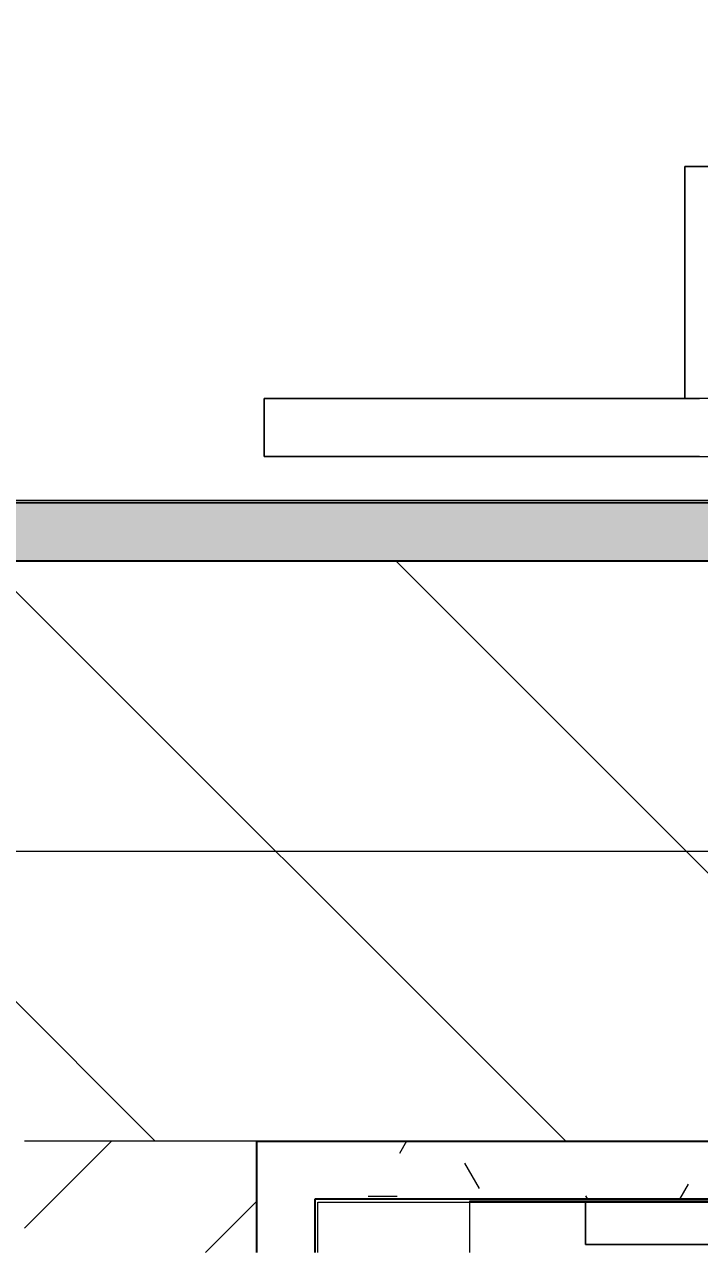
# Model space of a CAD drawing. Header units: millimetres. Extents: x 855 to 103073, y -1987 to 27400.
# Drawn here: x 31457.4 to 31689.9, y 7661.6 to 8084.9 of the extents above; entities that cross this region are included whole.
import ezdxf

# ---------------------------------------------------------------- set-up
doc = ezdxf.new("R2010")
doc.units = ezdxf.units.MM
doc.linetypes.add('Осевая', pattern=[3175, 635, -476.25, 1587.5, -476.25])
for name, color, linetype, lineweight in [('A-ANNO-DIMS', 7, 'Continuous', 9), ('A-ANNO-DIMS-100', 7, 'Continuous', 9), ('A-WALL', 7, 'Continuous', 9), ('I-WALL', 7, 'Continuous', 9), ('Оси-2', 7, 'Осевая', 9)]:
    doc.layers.add(name, color=color, linetype=linetype, lineweight=lineweight)
for name, color, linetype, lineweight, true_color in [('A-WALL-4', 7, 'Continuous', 25, 0x3c3c3c), ('A-WALL-FNSH-2', 7, 'Continuous', 13, 0x3c3c3c), ('I-FURN-13', 7, 'Continuous', 9, 0xf0f0f0)]:
    doc.layers.add(name, color=color, linetype=linetype, lineweight=lineweight, true_color=true_color)
doc.styles.add('ISOCPEUR_3', font='isocpeur.ttf', dxfattribs={"width": 0.9, "height": 250})
doc.dimstyles.new('ISO-2_5_0_9К_БОЛЬШОЙ_3', dxfattribs={"dimscale": 304.8, "dimtxt": 248.995294, "dimasz": 0.492126, "dimexe": 0.393701, "dimexo": 0.984252, "dimgap": 0, "dimtad": 1, "dimdec": 0, "dimrnd": 10, "dimzin": 0, "dimdsep": 46, "dimtxsty": 'ISOCPEUR_3', "dimblk1": 'OBLIQUE', "dimblk2": 'OBLIQUE', "dimsah": 1, "dimcen": 0.09, "dimdle": 0.393701, "dimazin": 0, "dimtfac": 1, "dimtdec": 4, "dimtix": 1, "dimtmove": 0, "dimatfit": 3, "dimfxl": 1, "dimtvp": 1, "dimtolj": 1, "dimtzin": 0, "dimarcsym": 2})
pattern_1 = [(0, (22797.38, 0), (121.92, 30.48), [10.058, -81.382, 10.058, -81.382, -487.68]), (0, (22797.38, 0), (121.92, 30.48), [-182.88, 10.058, -172.822, 10.058, -81.382, -213.36]), (0, (22797.38, 0), (121.92, 30.48), [-457.2, 10.058, -50.902, 10.058, -142.342]), (120, (22843.1, 15.24), (-87.356454, 90.34582), [10.058, -81.382, 10.058, -81.382, -487.68]), (120, (22843.1, 15.24), (-87.356454, 90.34582), [-182.88, 10.058, -172.822, 10.058, -81.382, -213.36]), (120, (22843.1, 15.24), (-87.356454, 90.34582), [-457.2, 10.058, -50.902, 10.058, -142.342]), (240, (22858.34, 76.2), (-34.563546, -120.82582), [10.058, -81.382, 10.058, -81.382, -487.68]), (240, (22858.34, 76.2), (-34.563546, -120.82582), [-182.88, 10.058, -172.822, 10.058, -81.382, -213.36]), (240, (22858.34, 76.2), (-34.563546, -120.82582), [-457.2, 10.058, -50.902, 10.058, -142.342])]

# ---------------------------------------------------------------- blocks, each defined once
blk = doc.blocks.new('стеллаж для обуви 1000х450х2000 - 1850 x 1850 x 390mm-25418683-План разверток пом_ 1_02_ Этаж 1')
at = {"layer": 'I-FURN-13'}
for p, q in [((1172.05, 184.89), (172.05, 184.89)), ((172.05, 184.89), (172.05, 167.17)), ((1172.05, 184.89), (172.05, 184.89)), ((172.05, 184.89), (172.05, 167.17)), ((212.05, 184.89), (1132.05, 184.89)), ((1132.05, 184.89), (212.05, 184.89)), ((212.05, 169.89), (212.05, 184.89)), ((212.05, 184.89), (212.05, 169.89)), ((212.05, 169.89), (1132.05, 169.89)), ((1132.05, 169.89), (212.05, 169.89))]:
    blk.add_line(p, q, dxfattribs=at)
blk = doc.blocks.new('Бизиборд лего - бизиборд 1_21б-32328682-План разверток пом_ 1_02_ Этаж 1')
at = {"layer": 'I-FURN-13'}
for p, q in [((-1205, 100), (-1355, 100)), ((-1355, 100), (-1355, 20)), ((-1355, 20), (-1355, 100)), ((-1355, 100), (-1205, 100)), ((-1000, 20), (-1500, 20)), ((-1500, 20), (-1500, 0)), ((-1500, 0), (-1500, 20)), ((-1500, 20), (-1470, 20)), ((-1470, 20), (-1462.67, 20)), ((-1462.67, 20), (-1470, 20)), ((-1470, 20), (-1462.67, 20)), ((-1462.67, 20), (-1470, 20)), ((-1470, 20), (-1468.66, 20)), ((-1462.67, 20), (-1470, 20)), ((-1470, 20), (-1462.67, 20)), ((-1462.67, 20), (-1470, 20)), ((-1470, 20), (-1462.67, 20)), ((-1462.67, 20), (-1470, 20)), ((-1470, 20), (-1462.67, 20)), ((-1462.67, 20), (-1470, 20)), ((-1470, 20), (-1462.67, 20)), ((-1462.67, 20), (-1470, 20)), ((-1470, 20), (-1462.67, 20)), ((-1462.67, 20), (-1470, 20)), ((-1470, 20), (-1462.67, 20)), ((-1462.67, 20), (-1470, 20)), ((-1470, 20), (-1468.66, 20)), ((-1465, 20), (-1470, 20)), ((-1470, 20), (-1462.67, 20)), ((-1469.66, 20), (-1470, 20)), ((-1470, 20), (-1469.66, 20)), ((-1465, 20), (-1470, 20)), ((-1470, 20), (-1462.67, 20)), ((-1462.67, 20), (-1470, 20)), ((-1470, 20), (-1462.67, 20)), ((-1462.67, 20), (-1470, 20)), ((-1470, 20), (-1462.67, 20)), ((-1462.67, 20), (-1470, 20)), ((-1470, 20), (-1462.67, 20)), ((-1462.67, 20), (-1470, 20)), ((-1470, 20), (-1462.67, 20)), ((-1462.67, 20), (-1470, 20)), ((-1470, 20), (-1462.67, 20)), ((-1462.67, 20), (-1470, 20)), ((-1470, 20), (-1462.67, 20)), ((-1462.67, 20), (-1470, 20)), ((-1470, 20), (-1462.67, 20)), ((-1468.66, 20), (-1470, 20)), ((-1470, 20), (-1462.67, 20)), ((-1462.67, 20), (-1470, 20)), ((-1470, 20), (-1462.67, 20)), ((-1462.67, 20), (-1470, 20)), ((-1470, 20), (-1462.67, 20)), ((-1462.67, 20), (-1470, 20)), ((-1470, 20), (-1462.67, 20)), ((-1462.67, 20), (-1470, 20)), ((-1470, 20), (-1462.67, 20)), ((-1462.67, 20), (-1470, 20)), ((-1470, 20), (-1462.67, 20)), ((-1462.67, 20), (-1470, 20)), ((-1470, 20), (-1450, 20)), ((-1450, 20), (-1470, 20)), ((-1462.67, 20), (-1469.66, 20)), ((-1469.66, 20), (-1468.66, 20)), ((-1468.66, 20), (-1462.67, 20)), ((-1468.66, 20), (-1462.67, 20)), ((-1468.66, 20), (-1467.07, 20)), ((-1462.67, 20), (-1468.66, 20)), ((-1467.07, 20), (-1462.67, 20)), ((-1467.07, 20), (-1465, 20)), ((-1462.67, 20), (-1465, 20)), ((-1465, 20), (-1462.67, 20)), ((-1462.67, 20), (-1465, 20)), ((-1462.67, 20), (-1462.59, 20)), ((-1462.59, 20), (-1462.67, 20)), ((-1462.67, 20), (-1462.59, 20)), ((-1462.59, 20), (-1462.67, 20)), ((-1462.67, 20), (-1462.59, 20)), ((-1462.59, 20), (-1462.67, 20)), ((-1462.67, 20), (-1462.59, 20)), ((-1462.59, 20), (-1462.67, 20)), ((-1462.67, 20), (-1462.59, 20)), ((-1462.59, 20), (-1462.67, 20)), ((-1462.67, 20), (-1462.59, 20)), ((-1462.59, 20), (-1462.67, 20)), ((-1462.67, 20), (-1462.59, 20)), ((-1462.59, 20), (-1462.67, 20)), ((-1462.67, 20), (-1462.59, 20)), ((-1462.59, 20), (-1462.67, 20)), ((-1462.67, 20), (-1462.59, 20)), ((-1462.59, 20), (-1462.67, 20)), ((-1462.67, 20), (-1462.59, 20)), ((-1462.59, 20), (-1462.67, 20)), ((-1462.67, 20), (-1462.59, 20)), ((-1462.59, 20), (-1462.67, 20)), ((-1462.67, 20), (-1462.59, 20)), ((-1462.59, 20), (-1462.67, 20)), ((-1462.67, 20), (-1462.59, 20)), ((-1462.59, 20), (-1462.67, 20)), ((-1462.67, 20), (-1462.59, 20)), ((-1462.59, 20), (-1462.67, 20)), ((-1462.67, 20), (-1462.59, 20)), ((-1462.59, 20), (-1462.67, 20)), ((-1462.67, 20), (-1462.59, 20)), ((-1462.59, 20), (-1462.67, 20)), ((-1462.67, 20), (-1462.59, 20)), ((-1462.59, 20), (-1462.67, 20)), ((-1462.67, 20), (-1462.59, 20)), ((-1462.59, 20), (-1462.67, 20)), ((-1462.67, 20), (-1462.59, 20)), ((-1462.59, 20), (-1462.67, 20)), ((-1462.67, 20), (-1462.59, 20)), ((-1462.59, 20), (-1462.67, 20)), ((-1462.67, 20), (-1462.59, 20)), ((-1462.59, 20), (-1462.67, 20)), ((-1462.67, 20), (-1462.59, 20)), ((-1462.59, 20), (-1462.67, 20)), ((-1462.67, 20), (-1462.59, 20)), ((-1462.59, 20), (-1462.67, 20)), ((-1462.67, 20), (-1462.59, 20)), ((-1462.59, 20), (-1462.67, 20)), ((-1462.67, 20), (-1462.59, 20)), ((-1462.59, 20), (-1462.67, 20)), ((-1462.67, 20), (-1462.59, 20)), ((-1462.59, 20), (-1462.67, 20)), ((-1462.59, 20), (-1457.64, 20)), ((-1462.59, 20), (-1450, 20)), ((-1450, 20), (-1462.59, 20)), ((-1462.59, 20), (-1450, 20)), ((-1450, 20), (-1462.59, 20)), ((-1462.59, 20), (-1457.41, 20)), ((-1450, 20), (-1462.59, 20)), ((-1462.59, 20), (-1450, 20)), ((-1450, 20), (-1462.59, 20)), ((-1462.59, 20), (-1450.34, 20)), ((-1450, 20), (-1462.59, 20)), ((-1462.59, 20), (-1450, 20)), ((-1450, 20), (-1462.59, 20)), ((-1462.59, 20), (-1450, 20)), ((-1450, 20), (-1462.59, 20)), ((-1462.59, 20), (-1450, 20)), ((-1450, 20), (-1462.59, 20)), ((-1462.59, 20), (-1450, 20)), ((-1450, 20), (-1462.59, 20)), ((-1462.59, 20), (-1450, 20)), ((-1450, 20), (-1462.59, 20)), ((-1462.59, 20), (-1450, 20)), ((-1455, 20), (-1462.59, 20)), ((-1462.59, 20), (-1460, 20)), ((-1460, 20), (-1462.59, 20)), ((-1462.59, 20), (-1450, 20)), ((-1450, 20), (-1462.59, 20)), ((-1462.59, 20), (-1450, 20)), ((-1450, 20), (-1462.59, 20)), ((-1462.59, 20), (-1450, 20)), ((-1450, 20), (-1462.59, 20)), ((-1462.59, 20), (-1450, 20)), ((-1450, 20), (-1462.59, 20)), ((-1462.59, 20), (-1450, 20)), ((-1450, 20), (-1462.59, 20)), ((-1462.59, 20), (-1450, 20)), ((-1450, 20), (-1462.59, 20)), ((-1462.59, 20), (-1450, 20)), ((-1450, 20), (-1462.59, 20)), ((-1462.59, 20), (-1457.41, 20)), ((-1460, 20), (-1462.59, 20)), ((-1462.59, 20), (-1450, 20)), ((-1450, 20), (-1462.59, 20)), ((-1462.59, 20), (-1450.34, 20)), ((-1455, 20), (-1462.59, 20)), ((-1462.59, 20), (-1450, 20)), ((-1450, 20), (-1462.59, 20)), ((-1462.59, 20), (-1457.41, 20)), ((-1450, 20), (-1462.59, 20)), ((-1462.59, 20), (-1450, 20)), ((-1450, 20), (-1462.59, 20)), ((-1462.59, 20), (-1450, 20)), ((-1450, 20), (-1462.59, 20)), ((-1460, 20), (-1457.41, 20)), ((-1457.41, 20), (-1460, 20)), ((-1451.34, 20), (-1460, 20)), ((-1457.41, 20), (-1452.93, 20)), ((-1457.41, 20), (-1450, 20)), ((-1457.41, 20), (-1455, 20)), ((-1452.93, 20), (-1457.41, 20)), ((-1457.41, 20), (-1451.34, 20)), ((-1457.41, 20), (-1450, 20)), ((-1450, 20), (-1455, 20)), ((-1455, 20), (-1452.93, 20)), ((-1450, 20), (-1455, 20)), ((-1452.93, 20), (-1451.34, 20)), ((-1450, 20), (-1452.93, 20)), ((-1452.61, 20), (-1451.34, 20)), ((-1451.34, 20), (-1450, 20)), ((-1451.34, 20), (-1450, 20)), ((-1450, 20), (-1451.34, 20)), ((-1450.34, 20), (-1450, 20)), ((-1450.34, 20), (-1450, 20)), ((-1450, 20), (-1410, 20)), ((-1410, 20), (-1390, 20)), ((-1390, 20), (-1410, 20)), ((-1410, 20), (-1390, 20)), ((-1390.34, 20), (-1410, 20)), ((-1410, 20), (-1390, 20)), ((-1392.93, 20), (-1410, 20)), ((-1410, 20), (-1390, 20)), ((-1409.66, 20), (-1410, 20)), ((-1410, 20), (-1409.66, 20)), ((-1405, 20), (-1410, 20)), ((-1410, 20), (-1408.66, 20)), ((-1390, 20), (-1410, 20)), ((-1410, 20), (-1390, 20)), ((-1390, 20), (-1410, 20)), ((-1410, 20), (-1390, 20)), ((-1390, 20), (-1410, 20)), ((-1410, 20), (-1409.66, 20)), ((-1409.66, 20), (-1410, 20)), ((-1410, 20), (-1400, 20)), ((-1395, 20), (-1410, 20)), ((-1410, 20), (-1390.34, 20)), ((-1400, 20), (-1410, 20)), ((-1410, 20), (-1390, 20)), ((-1390, 20), (-1410, 20)), ((-1410, 20), (-1390, 20)), ((-1390, 20), (-1410, 20)), ((-1410, 20), (-1390, 20)), ((-1390, 20), (-1410, 20)), ((-1410, 20), (-1390, 20)), ((-1390, 20), (-1410, 20)), ((-1410, 20), (-1390, 20)), ((-1390, 20), (-1410, 20)), ((-1410, 20), (-1390, 20)), ((-1390, 20), (-1410, 20)), ((-1410, 20), (-1390, 20)), ((-1390, 20), (-1410, 20)), ((-1410, 20), (-1390, 20)), ((-1390, 20), (-1410, 20)), ((-1410, 20), (-1408.66, 20)), ((-1409.66, 20), (-1410, 20)), ((-1410, 20), (-1390, 20)), ((-1390, 20), (-1410, 20)), ((-1410, 20), (-1400, 20)), ((-1397.41, 20), (-1410, 20)), ((-1410, 20), (-1390, 20)), ((-1390, 20), (-1410, 20)), ((-1410, 20), (-1390, 20)), ((-1390, 20), (-1410, 20)), ((-1410, 20), (-1390, 20)), ((-1390, 20), (-1410, 20)), ((-1410, 20), (-1390, 20)), ((-1390, 20), (-1410, 20)), ((-1410, 20), (-1390, 20)), ((-1390, 20), (-1410, 20)), ((-1408.66, 20), (-1409.66, 20)), ((-1409.66, 20), (-1390, 20)), ((-1409.66, 20), (-1408.66, 20)), ((-1408.66, 20), (-1409.66, 20)), ((-1407.07, 20), (-1409.66, 20)), ((-1408.66, 20), (-1407.34, 20)), ((-1407.07, 20), (-1408.66, 20)), ((-1408.66, 20), (-1407.07, 20)), ((-1408.66, 20), (-1407.07, 20)), ((-1407.07, 20), (-1408.66, 20)), ((-1408.66, 20), (-1390, 20)), ((-1407.07, 20), (-1402.59, 20)), ((-1405, 20), (-1407.07, 20)), ((-1407.07, 20), (-1405, 20)), ((-1407.07, 20), (-1405, 20)), ((-1405, 20), (-1407.07, 20)), ((-1390, 20), (-1407.07, 20)), ((-1402.59, 20), (-1405, 20)), ((-1390, 20), (-1405, 20)), ((-1405, 20), (-1400, 20)), ((-1405, 20), (-1402.59, 20)), ((-1402.59, 20), (-1405, 20)), ((-1400, 20), (-1402.59, 20)), ((-1402.59, 20), (-1400, 20)), ((-1400, 20), (-1402.59, 20)), ((-1402.31, 20), (-1397.41, 20)), ((-1397.41, 20), (-1400, 20)), ((-1400, 20), (-1397.41, 20)), ((-1400, 20), (-1397.41, 20)), ((-1397.41, 20), (-1400, 20)), ((-1400, 20), (-1390, 20)), ((-1397.41, 20), (-1400, 20)), ((-1400, 20), (-1397.41, 20)), ((-1392.93, 20), (-1397.41, 20)), ((-1397.41, 20), (-1395, 20)), ((-1397.41, 20), (-1395, 20)), ((-1395, 20), (-1397.41, 20)), ((-1390, 20), (-1397.41, 20)), ((-1397.41, 20), (-1390, 20)), ((-1390, 20), (-1397.41, 20)), ((-1397.28, 20), (-1392.93, 20)), ((-1395, 20), (-1390, 20)), ((-1395, 20), (-1392.93, 20)), ((-1392.93, 20), (-1395, 20)), ((-1390, 20), (-1395, 20)), ((-1390, 20), (-1392.93, 20)), ((-1391.34, 20), (-1392.93, 20)), ((-1392.93, 20), (-1391.34, 20)), ((-1391.34, 20), (-1392.93, 20)), ((-1390.34, 20), (-1391.34, 20)), ((-1391.34, 20), (-1390.34, 20)), ((-1390.34, 20), (-1391.34, 20)), ((-1390, 20), (-1390.34, 20)), ((-1390, 20), (-1390.34, 20)), ((-1390.34, 20), (-1390, 20)), ((-1390, 20), (-1390.34, 20)), ((-1390.34, 20), (-1390, 20)), ((-1390, 20), (-1355, 20)), ((-1355, 20), (-1350, 20)), ((-1350, 20), (-1355, 20)), ((-1355, 20), (-1350, 20)), ((-1470, 0), (-1500, 0)), ((-1500, 0), (-1470, 0)), ((-1500, 0), (-1000, 0)), ((-1470, 0), (-1500, 0)), ((-1462.67, 0), (-1470, 0)), ((-1470, 0), (-1462.67, 0)), ((-1462.67, 0), (-1470, 0)), ((-1470, 0), (-1469.66, 0)), ((-1468.66, 0), (-1470, 0)), ((-1470, 0), (-1462.67, 0)), ((-1462.67, 0), (-1470, 0)), ((-1470, 0), (-1462.67, 0)), ((-1462.67, 0), (-1470, 0)), ((-1470, 0), (-1462.67, 0)), ((-1462.67, 0), (-1470, 0)), ((-1470, 0), (-1462.67, 0)), ((-1462.67, 0), (-1470, 0)), ((-1470, 0), (-1462.67, 0)), ((-1462.67, 0), (-1470, 0)), ((-1470, 0), (-1462.67, 0)), ((-1462.67, 0), (-1470, 0)), ((-1470, 0), (-1462.67, 0)), ((-1469.66, 0), (-1470, 0)), ((-1470, 0), (-1462.67, 0)), ((-1462.67, 0), (-1470, 0)), ((-1470, 0), (-1462.67, 0)), ((-1465, 0), (-1470, 0)), ((-1470, 0), (-1462.67, 0)), ((-1462.67, 0), (-1470, 0)), ((-1470, 0), (-1462.67, 0)), ((-1462.67, 0), (-1470, 0)), ((-1470, 0), (-1462.67, 0)), ((-1462.67, 0), (-1470, 0)), ((-1470, 0), (-1462.67, 0)), ((-1462.67, 0), (-1470, 0)), ((-1470, 0), (-1462.67, 0)), ((-1462.67, 0), (-1470, 0)), ((-1470, 0), (-1462.67, 0)), ((-1469.66, 0), (-1470, 0)), ((-1470, 0), (-1469.66, 0)), ((-1462.67, 0), (-1470, 0)), ((-1470, 0), (-1462.67, 0)), ((-1462.67, 0), (-1470, 0)), ((-1470, 0), (-1462.67, 0)), ((-1469.66, 0), (-1470, 0)), ((-1470, 0), (-1469.66, 0)), ((-1462.67, 0), (-1470, 0)), ((-1470, 0), (-1462.67, 0)), ((-1462.67, 0), (-1470, 0)), ((-1470, 0), (-1462.67, 0)), ((-1462.67, 0), (-1470, 0)), ((-1470, 0), (-1462.67, 0)), ((-1462.67, 0), (-1470, 0)), ((-1470, 0), (-1462.67, 0)), ((-1462.67, 0), (-1470, 0)), ((-1470, 0), (-1462.67, 0)), ((-1450, 0), (-1470, 0)), ((-1470, 0), (-1450, 0)), ((-1469.66, 0), (-1468.66, 0)), ((-1462.67, 0), (-1469.66, 0)), ((-1468.66, 0), (-1469.66, 0)), ((-1469.66, 0), (-1462.67, 0)), ((-1462.67, 0), (-1469.66, 0)), ((-1469.66, 0), (-1468.66, 0)), ((-1468.66, 0), (-1467.07, 0)), ((-1467.07, 0), (-1468.66, 0)), ((-1467.07, 0), (-1468.66, 0)), ((-1468.66, 0), (-1467.07, 0)), ((-1462.67, 0), (-1467.07, 0)), ((-1467.07, 0), (-1462.67, 0)), ((-1462.67, 0), (-1467.07, 0)), ((-1467.07, 0), (-1465, 0)), ((-1465, 0), (-1467.07, 0)), ((-1462.67, 0), (-1467.07, 0)), ((-1467.07, 0), (-1462.67, 0)), ((-1465, 0), (-1462.67, 0)), ((-1462.67, 0), (-1465, 0)), ((-1462.67, 0), (-1465, 0)), ((-1462.59, 0), (-1462.67, 0)), ((-1462.67, 0), (-1462.59, 0)), ((-1462.59, 0), (-1462.67, 0)), ((-1462.67, 0), (-1462.59, 0)), ((-1462.59, 0), (-1462.67, 0)), ((-1462.67, 0), (-1462.59, 0)), ((-1462.59, 0), (-1462.67, 0)), ((-1462.67, 0), (-1462.59, 0)), ((-1462.59, 0), (-1462.67, 0)), ((-1462.67, 0), (-1462.59, 0)), ((-1462.59, 0), (-1462.67, 0)), ((-1462.67, 0), (-1462.59, 0)), ((-1462.59, 0), (-1462.67, 0)), ((-1462.67, 0), (-1462.59, 0)), ((-1462.59, 0), (-1462.67, 0)), ((-1462.67, 0), (-1462.59, 0)), ((-1462.59, 0), (-1462.67, 0)), ((-1462.67, 0), (-1462.59, 0)), ((-1462.59, 0), (-1462.67, 0)), ((-1462.67, 0), (-1462.59, 0)), ((-1462.59, 0), (-1462.67, 0)), ((-1462.67, 0), (-1462.59, 0)), ((-1462.59, 0), (-1462.67, 0)), ((-1462.67, 0), (-1462.59, 0)), ((-1462.59, 0), (-1462.67, 0)), ((-1462.67, 0), (-1462.59, 0)), ((-1462.59, 0), (-1462.67, 0)), ((-1462.67, 0), (-1462.59, 0)), ((-1462.59, 0), (-1462.67, 0)), ((-1462.67, 0), (-1462.59, 0)), ((-1462.59, 0), (-1462.67, 0)), ((-1462.67, 0), (-1462.59, 0)), ((-1462.59, 0), (-1462.67, 0)), ((-1462.67, 0), (-1462.59, 0)), ((-1462.59, 0), (-1462.67, 0)), ((-1462.67, 0), (-1462.59, 0)), ((-1462.59, 0), (-1462.67, 0)), ((-1462.67, 0), (-1462.59, 0)), ((-1462.59, 0), (-1462.67, 0)), ((-1462.67, 0), (-1462.59, 0)), ((-1462.59, 0), (-1462.67, 0)), ((-1462.67, 0), (-1462.59, 0)), ((-1462.59, 0), (-1462.67, 0)), ((-1462.67, 0), (-1462.59, 0)), ((-1462.59, 0), (-1462.67, 0)), ((-1462.67, 0), (-1462.59, 0)), ((-1462.59, 0), (-1462.67, 0)), ((-1462.67, 0), (-1462.59, 0)), ((-1462.59, 0), (-1462.67, 0)), ((-1462.67, 0), (-1462.59, 0)), ((-1462.59, 0), (-1462.67, 0)), ((-1462.67, 0), (-1462.59, 0)), ((-1457.64, 0), (-1462.59, 0)), ((-1462.59, 0), (-1457.64, 0)), ((-1457.64, 0), (-1462.59, 0)), ((-1452.93, 0), (-1462.59, 0)), ((-1462.59, 0), (-1450, 0)), ((-1450, 0), (-1462.59, 0)), ((-1462.59, 0), (-1457.41, 0)), ((-1452.93, 0), (-1462.59, 0)), ((-1462.59, 0), (-1455, 0)), ((-1450, 0), (-1462.59, 0)), ((-1462.59, 0), (-1450, 0)), ((-1450, 0), (-1462.59, 0)), ((-1462.59, 0), (-1450, 0)), ((-1450, 0), (-1462.59, 0)), ((-1462.59, 0), (-1450, 0)), ((-1450, 0), (-1462.59, 0)), ((-1462.59, 0), (-1450, 0)), ((-1450, 0), (-1462.59, 0)), ((-1462.59, 0), (-1451.34, 0)), ((-1450, 0), (-1462.59, 0)), ((-1462.59, 0), (-1450, 0)), ((-1450, 0), (-1462.59, 0)), ((-1462.59, 0), (-1450, 0)), ((-1450, 0), (-1462.59, 0)), ((-1462.59, 0), (-1450, 0)), ((-1450, 0), (-1462.59, 0)), ((-1462.59, 0), (-1450, 0)), ((-1450, 0), (-1462.59, 0)), ((-1462.59, 0), (-1450, 0)), ((-1450, 0), (-1462.59, 0)), ((-1462.59, 0), (-1450, 0)), ((-1450, 0), (-1462.59, 0)), ((-1462.59, 0), (-1450, 0)), ((-1450, 0), (-1462.59, 0)), ((-1462.59, 0), (-1450, 0)), ((-1451.34, 0), (-1462.59, 0)), ((-1462.59, 0), (-1450, 0)), ((-1460, 0), (-1462.59, 0)), ((-1462.59, 0), (-1450, 0)), ((-1450, 0), (-1462.59, 0)), ((-1462.59, 0), (-1450, 0)), ((-1450, 0), (-1462.59, 0)), ((-1462.59, 0), (-1450, 0)), ((-1450, 0), (-1462.59, 0)), ((-1462.59, 0), (-1450, 0)), ((-1450, 0), (-1462.59, 0)), ((-1462.59, 0), (-1450, 0)), ((-1450, 0), (-1462.59, 0)), ((-1462.59, 0), (-1450, 0)), ((-1450, 0), (-1462.59, 0)), ((-1462.59, 0), (-1450, 0)), ((-1450, 0), (-1462.59, 0)), ((-1462.59, 0), (-1450, 0)), ((-1450, 0), (-1462.59, 0)), ((-1462.59, 0), (-1450, 0)), ((-1451.34, 0), (-1460, 0)), ((-1452.93, 0), (-1457.41, 0)), ((-1457.41, 0), (-1452.93, 0)), ((-1452.93, 0), (-1457.41, 0)), ((-1457.41, 0), (-1455, 0)), ((-1455, 0), (-1452.93, 0)), ((-1455, 0), (-1450, 0)), ((-1450, 0), (-1452.93, 0)), ((-1452.93, 0), (-1450, 0)), ((-1450, 0), (-1452.93, 0)), ((-1451.34, 0), (-1452.61, 0)), ((-1452.61, 0), (-1451.34, 0)), ((-1451.34, 0), (-1452.61, 0)), ((-1451.34, 0), (-1450, 0)), ((-1450.34, 0), (-1451.34, 0)), ((-1450.34, 0), (-1451.34, 0)), ((-1450, 0), (-1450.34, 0)), ((-1450, 0), (-1450.34, 0)), ((-1410, 0), (-1450, 0)), ((-1450, 0), (-1410, 0)), ((-1410, 0), (-1450, 0)), ((-1397.41, 0), (-1410, 0)), ((-1410, 0), (-1397.41, 0)), ((-1397.41, 0), (-1410, 0)), ((-1410, 0), (-1405, 0)), ((-1397.41, 0), (-1410, 0)), ((-1410, 0), (-1397.41, 0)), ((-1397.41, 0), (-1410, 0)), ((-1410, 0), (-1397.41, 0)), ((-1397.41, 0), (-1410, 0)), ((-1410, 0), (-1397.41, 0)), ((-1397.41, 0), (-1410, 0)), ((-1410, 0), (-1397.41, 0)), ((-1397.41, 0), (-1410, 0)), ((-1410, 0), (-1397.41, 0)), ((-1397.41, 0), (-1410, 0)), ((-1410, 0), (-1397.41, 0)), ((-1397.41, 0), (-1410, 0)), ((-1410, 0), (-1408.66, 0)), ((-1397.41, 0), (-1410, 0)), ((-1410, 0), (-1397.41, 0)), ((-1397.41, 0), (-1410, 0)), ((-1410, 0), (-1397.41, 0)), ((-1397.41, 0), (-1410, 0)), ((-1410, 0), (-1400, 0)), ((-1397.41, 0), (-1410, 0)), ((-1410, 0), (-1397.41, 0)), ((-1397.41, 0), (-1410, 0)), ((-1410, 0), (-1397.41, 0)), ((-1397.41, 0), (-1410, 0)), ((-1410, 0), (-1397.41, 0)), ((-1397.41, 0), (-1410, 0)), ((-1410, 0), (-1397.41, 0)), ((-1397.41, 0), (-1410, 0)), ((-1410, 0), (-1397.41, 0)), ((-1397.41, 0), (-1410, 0)), ((-1410, 0), (-1408.66, 0)), ((-1409.66, 0), (-1410, 0)), ((-1410, 0), (-1409.66, 0)), ((-1397.41, 0), (-1410, 0)), ((-1410, 0), (-1397.41, 0)), ((-1400, 0), (-1410, 0)), ((-1410, 0), (-1409.66, 0)), ((-1397.41, 0), (-1410, 0)), ((-1410, 0), (-1408.66, 0)), ((-1397.41, 0), (-1410, 0)), ((-1410, 0), (-1397.41, 0)), ((-1407.07, 0), (-1410, 0)), ((-1410, 0), (-1397.41, 0)), ((-1397.41, 0), (-1410, 0)), ((-1410, 0), (-1397.41, 0)), ((-1397.41, 0), (-1410, 0)), ((-1410, 0), (-1397.41, 0)), ((-1407.07, 0), (-1410, 0)), ((-1410, 0), (-1409.66, 0)), ((-1408.66, 0), (-1409.66, 0)), ((-1409.66, 0), (-1408.66, 0)), ((-1409.66, 0), (-1397.41, 0)), ((-1409.66, 0), (-1390, 0)), ((-1407.34, 0), (-1408.66, 0)), ((-1408.66, 0), (-1407.34, 0)), ((-1407.34, 0), (-1408.66, 0)), ((-1408.66, 0), (-1405, 0)), ((-1408.66, 0), (-1407.07, 0)), ((-1407.07, 0), (-1408.66, 0)), ((-1408.66, 0), (-1397.41, 0)), ((-1408.66, 0), (-1397.41, 0)), ((-1402.59, 0), (-1407.07, 0)), ((-1407.07, 0), (-1402.59, 0)), ((-1402.59, 0), (-1407.07, 0)), ((-1407.07, 0), (-1397.41, 0)), ((-1405, 0), (-1407.07, 0)), ((-1397.41, 0), (-1407.07, 0)), ((-1405, 0), (-1407.07, 0)), ((-1405, 0), (-1402.59, 0)), ((-1405, 0), (-1397.41, 0)), ((-1397.41, 0), (-1405, 0)), ((-1402.59, 0), (-1405, 0)), ((-1402.59, 0), (-1397.41, 0)), ((-1400, 0), (-1402.59, 0)), ((-1397.41, 0), (-1402.31, 0)), ((-1402.31, 0), (-1397.41, 0)), ((-1397.41, 0), (-1402.31, 0)), ((-1400, 0), (-1397.41, 0)), ((-1397.41, 0), (-1400, 0)), ((-1390, 0), (-1400, 0)), ((-1397.27, 0), (-1397.41, 0)), ((-1397.41, 0), (-1397.27, 0)), ((-1397.27, 0), (-1397.41, 0)), ((-1397.41, 0), (-1397.27, 0)), ((-1397.27, 0), (-1397.41, 0)), ((-1397.41, 0), (-1397.27, 0)), ((-1397.27, 0), (-1397.41, 0)), ((-1397.41, 0), (-1397.27, 0)), ((-1397.27, 0), (-1397.41, 0)), ((-1397.41, 0), (-1397.27, 0)), ((-1397.27, 0), (-1397.41, 0)), ((-1397.41, 0), (-1397.27, 0)), ((-1397.27, 0), (-1397.41, 0)), ((-1397.41, 0), (-1397.27, 0)), ((-1397.27, 0), (-1397.41, 0)), ((-1397.41, 0), (-1397.27, 0)), ((-1397.27, 0), (-1397.41, 0)), ((-1397.41, 0), (-1397.27, 0)), ((-1397.27, 0), (-1397.41, 0)), ((-1397.41, 0), (-1397.27, 0)), ((-1397.27, 0), (-1397.41, 0)), ((-1397.41, 0), (-1397.27, 0)), ((-1397.27, 0), (-1397.41, 0)), ((-1397.41, 0), (-1397.27, 0)), ((-1397.27, 0), (-1397.41, 0)), ((-1397.41, 0), (-1397.27, 0)), ((-1397.27, 0), (-1397.41, 0)), ((-1397.41, 0), (-1397.27, 0)), ((-1397.27, 0), (-1397.41, 0)), ((-1397.41, 0), (-1397.27, 0)), ((-1397.27, 0), (-1397.41, 0)), ((-1397.41, 0), (-1397.27, 0)), ((-1397.27, 0), (-1397.41, 0)), ((-1397.41, 0), (-1397.27, 0)), ((-1397.27, 0), (-1397.41, 0)), ((-1397.41, 0), (-1397.27, 0)), ((-1397.27, 0), (-1397.41, 0)), ((-1397.41, 0), (-1397.27, 0)), ((-1397.27, 0), (-1397.41, 0)), ((-1397.41, 0), (-1397.27, 0)), ((-1397.27, 0), (-1397.41, 0)), ((-1397.41, 0), (-1397.27, 0)), ((-1397.27, 0), (-1397.41, 0)), ((-1397.41, 0), (-1397.27, 0)), ((-1397.27, 0), (-1397.41, 0)), ((-1397.41, 0), (-1397.27, 0)), ((-1397.27, 0), (-1397.41, 0)), ((-1397.41, 0), (-1397.27, 0)), ((-1397.27, 0), (-1397.41, 0)), ((-1397.41, 0), (-1397.27, 0)), ((-1397.27, 0), (-1397.41, 0)), ((-1397.41, 0), (-1397.27, 0)), ((-1392.93, 0), (-1397.28, 0)), ((-1397.28, 0), (-1392.93, 0)), ((-1392.93, 0), (-1397.28, 0)), ((-1392.93, 0), (-1397.27, 0)), ((-1397.27, 0), (-1390, 0)), ((-1390, 0), (-1397.27, 0)), ((-1397.27, 0), (-1390, 0)), ((-1390.34, 0), (-1397.27, 0)), ((-1397.27, 0), (-1390, 0)), ((-1390, 0), (-1397.27, 0)), ((-1397.27, 0), (-1390, 0)), ((-1390, 0), (-1397.27, 0)), ((-1397.27, 0), (-1390, 0)), ((-1390, 0), (-1397.27, 0)), ((-1397.27, 0), (-1390, 0)), ((-1390, 0), (-1397.27, 0)), ((-1397.27, 0), (-1390, 0)), ((-1390, 0), (-1397.27, 0)), ((-1397.27, 0), (-1391.34, 0)), ((-1390, 0), (-1397.27, 0)), ((-1397.27, 0), (-1395, 0)), ((-1390, 0), (-1397.27, 0)), ((-1397.27, 0), (-1390, 0)), ((-1390, 0), (-1397.27, 0)), ((-1397.27, 0), (-1390, 0)), ((-1390, 0), (-1397.27, 0)), ((-1397.27, 0), (-1390, 0)), ((-1390, 0), (-1397.27, 0)), ((-1397.27, 0), (-1390, 0)), ((-1390, 0), (-1397.27, 0)), ((-1397.27, 0), (-1390, 0)), ((-1390, 0), (-1397.27, 0)), ((-1397.27, 0), (-1390, 0)), ((-1390, 0), (-1397.27, 0)), ((-1397.27, 0), (-1390, 0)), ((-1395, 0), (-1397.27, 0)), ((-1397.27, 0), (-1390, 0)), ((-1390, 0), (-1397.27, 0)), ((-1397.27, 0), (-1390, 0)), ((-1390, 0), (-1397.27, 0)), ((-1397.27, 0), (-1390, 0)), ((-1390, 0), (-1397.27, 0)), ((-1397.27, 0), (-1390, 0)), ((-1395, 0), (-1397.27, 0)), ((-1397.27, 0), (-1391.34, 0)), ((-1390, 0), (-1397.27, 0)), ((-1397.27, 0), (-1391.34, 0)), ((-1390, 0), (-1397.27, 0)), ((-1397.27, 0), (-1390, 0)), ((-1390, 0), (-1397.27, 0)), ((-1397.27, 0), (-1390, 0)), ((-1390, 0), (-1397.27, 0)), ((-1397.27, 0), (-1390, 0)), ((-1390, 0), (-1397.27, 0)), ((-1397.27, 0), (-1390, 0)), ((-1395, 0), (-1390, 0)), ((-1392.93, 0), (-1395, 0)), ((-1391.34, 0), (-1395, 0)), ((-1390, 0), (-1392.93, 0)), ((-1390, 0), (-1392.93, 0)), ((-1391.34, 0), (-1390, 0)), ((-1390, 0), (-1391.34, 0)), ((-1391.34, 0), (-1390, 0)), ((-1391.34, 0), (-1390.34, 0)), ((-1390, 0), (-1390.34, 0)), ((-1390.34, 0), (-1390, 0)), ((-1350, 0), (-1390, 0)), ((-1390, 0), (-1350, 0)), ((-1350, 0), (-1390, 0))]:
    blk.add_line(p, q, dxfattribs=at)
blk = doc.blocks.new('DIMBLOCK41-План разверток пом_ 1_02_ Этаж 1')
at = {"layer": 'A-ANNO-DIMS-100', "lineweight": 20}
for p, q in [((21987.9, 10500), (21912.9, 10575)), ((21987.9, 10500), (22062.9, 10425)), ((21987.9, 7800), (21912.9, 7875)), ((21987.9, 7800), (22062.9, 7725))]:
    blk.add_line(p, q, dxfattribs=at)
at = {"layer": 'A-ANNO-DIMS-100'}
for p, q in [((32358.01, 10500), (21867.9, 10500)), ((21987.9, 10500), (21987.9, 7680)), ((21987.9, 10500), (32358.01, 10500)), ((21793.96, 7800), (22107.9, 7800)), ((21987.9, 7800), (21793.96, 7800))]:
    blk.add_line(p, q, dxfattribs=at)
at = {"layer": 'A-ANNO-DIMS-100', "color": 0, "insert": (21661.28, 8833.97), "char_height": 250, "width": 758.478, "attachment_point": 1, "rotation": 90, "line_spacing_factor": 1.149209, "style": 'ISOCPEUR_3'}
blk.add_mtext('2700', dxfattribs=at)
blk = doc.blocks.new('_Oblique')
at = {"color": 0, "linetype": 'ByBlock', "lineweight": -2}
blk.add_line((-0.5, -0.5), (0.5, 0.5), dxfattribs=at)

msp = doc.modelspace()

# ---------------------------------------------------------------- hatches: boundary and pattern name
at = {"layer": 'I-WALL'}
h = msp.add_hatch(dxfattribs=at)
h.set_pattern_fill('FP_44', color=256, style=0, pattern_type=2)
h.set_pattern_definition(pattern_1)
h.paths.add_polyline_path([(35334.31, 7900), (35557.38, 7900), (35557.38, 7920), (30457.38, 7920), (30457.38, 7900), (34690.53, 7900)])
h = msp.add_hatch(dxfattribs=at)
h.set_pattern_fill('FP_24', color=256, style=0, pattern_type=2)
h.set_pattern_definition([(135, (22797.38, 0), (-70.7107, -70.7107), [])])
h.paths.add_polyline_path([(32115.38, 7700), (35057.38, 7700), (35057.38, 7900), (31057.38, 7900), (31057.38, 7700), (31954.43, 7700)])
h = msp.add_hatch(dxfattribs=at)
h.set_pattern_fill('FP_8', color=256, style=0, pattern_type=2)
h.set_pattern_definition([(45, (22797.38, 0), (-35.35534, 35.35534), [])])
h.paths.add_polyline_path([(31457.38, 7661.65), (31537.38, 7661.65), (31537.38, 7700), (31457.38, 7700)])
h = msp.add_hatch(dxfattribs=at)
h.set_pattern_fill('FP_44', color=256, style=0, pattern_type=2)
h.set_pattern_definition(pattern_1)
h.paths.add_polyline_path([(34257.38, 7680), (34277.38, 7680), (34277.38, 7700), (31537.38, 7700), (31537.38, 7680), (34256.38, 7680)])
h = msp.add_hatch(dxfattribs=at)
h.set_pattern_fill('FP_44', color=256, style=0, pattern_type=2)
h.set_pattern_definition(pattern_1)
h.paths.add_polyline_path([(31537.38, 7661.65), (31557.38, 7661.65), (31557.38, 7680), (31537.38, 7680)])

# ---------------------------------------------------------------- linework, layer by layer
at = {"layer": 'A-WALL'}
msp.add_line((31537.38, 7700), (31457.38, 7700), dxfattribs=at)
at = {"layer": 'A-WALL-4'}
for p, q in [((35557.38, 7920), (30457.38, 7920)), ((30457.38, 7900), (35622.38, 7900)), ((31537.38, 7661.65), (31537.38, 7700)), ((31537.38, 7700), (34277.38, 7700)), ((34257.38, 7680), (31557.38, 7680)), ((31557.38, 7680), (31557.38, 7661.65))]:
    msp.add_line(p, q, dxfattribs=at)
at = {"layer": 'A-WALL-FNSH-2'}
for p, q in [((30457.38, 7921), (35622.38, 7921)), ((31558.38, 7679), (34256.38, 7679)), ((31558.38, 7661.65), (31558.38, 7679))]:
    msp.add_line(p, q, dxfattribs=at)
at = {"layer": 'Оси-2'}
msp.add_line((23664.71, 7800), (40527.38, 7800), dxfattribs=at)

# ---------------------------------------------------------------- block references
at = {"layer": 'I-FURN-13'}
for name, p in [('Бизиборд лего - бизиборд 1_21б-32328682-План разверток пом_ 1_02_ Этаж 1', (33039.88, 7936)), ('стеллаж для обуви 1000х450х2000 - 1850 x 1850 x 390mm-25418683-План разверток пом_ 1_02_ Этаж 1', (31438.62, 7494.48))]:
    msp.add_blockref(name, p, dxfattribs=at)

# ---------------------------------------------------------------- dimensions: what is measured, and where the dimension line sits
at = {"layer": 'A-ANNO-DIMS'}
dim = msp.add_linear_dim(base=(21987.9, 7800), p1=(32658.01, 10500), p2=(22093.96, 7800), angle=90, dimstyle='ISO-2_5_0_9К_БОЛЬШОЙ_3', override={"dimpost": '<>', "dimfxl": 10903.625256}, dxfattribs=at)
dim.commit()
dim.dimension.update_dxf_attribs({"geometry": 'DIMBLOCK41-План разверток пом_ 1_02_ Этаж 1', "text_midpoint": (21862.9, 9150)})

doc.saveas('drawing.dxf')
